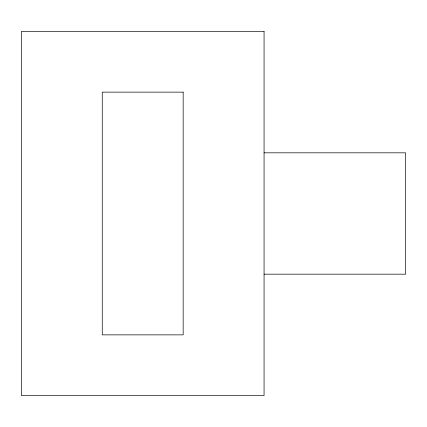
<?xml version="1.0" encoding="UTF-8"?>
<svg xmlns="http://www.w3.org/2000/svg" width="427" height="427" viewBox="0 0 427 427"><rect width="100%" height="100%" fill="white"/><g stroke="black" fill="none" stroke-linecap="round" stroke-linejoin="round"><path stroke-width="0.64" d="M264.067 152.823L405.65 152.823L405.65 274.177L264.067 274.177M264.067 31.465L21.35 31.465L21.35 395.535L264.067 395.535L264.067 31.465M183.162 92.141L102.256 92.141L102.256 334.859L183.162 334.859L183.162 92.141"/></g></svg>
